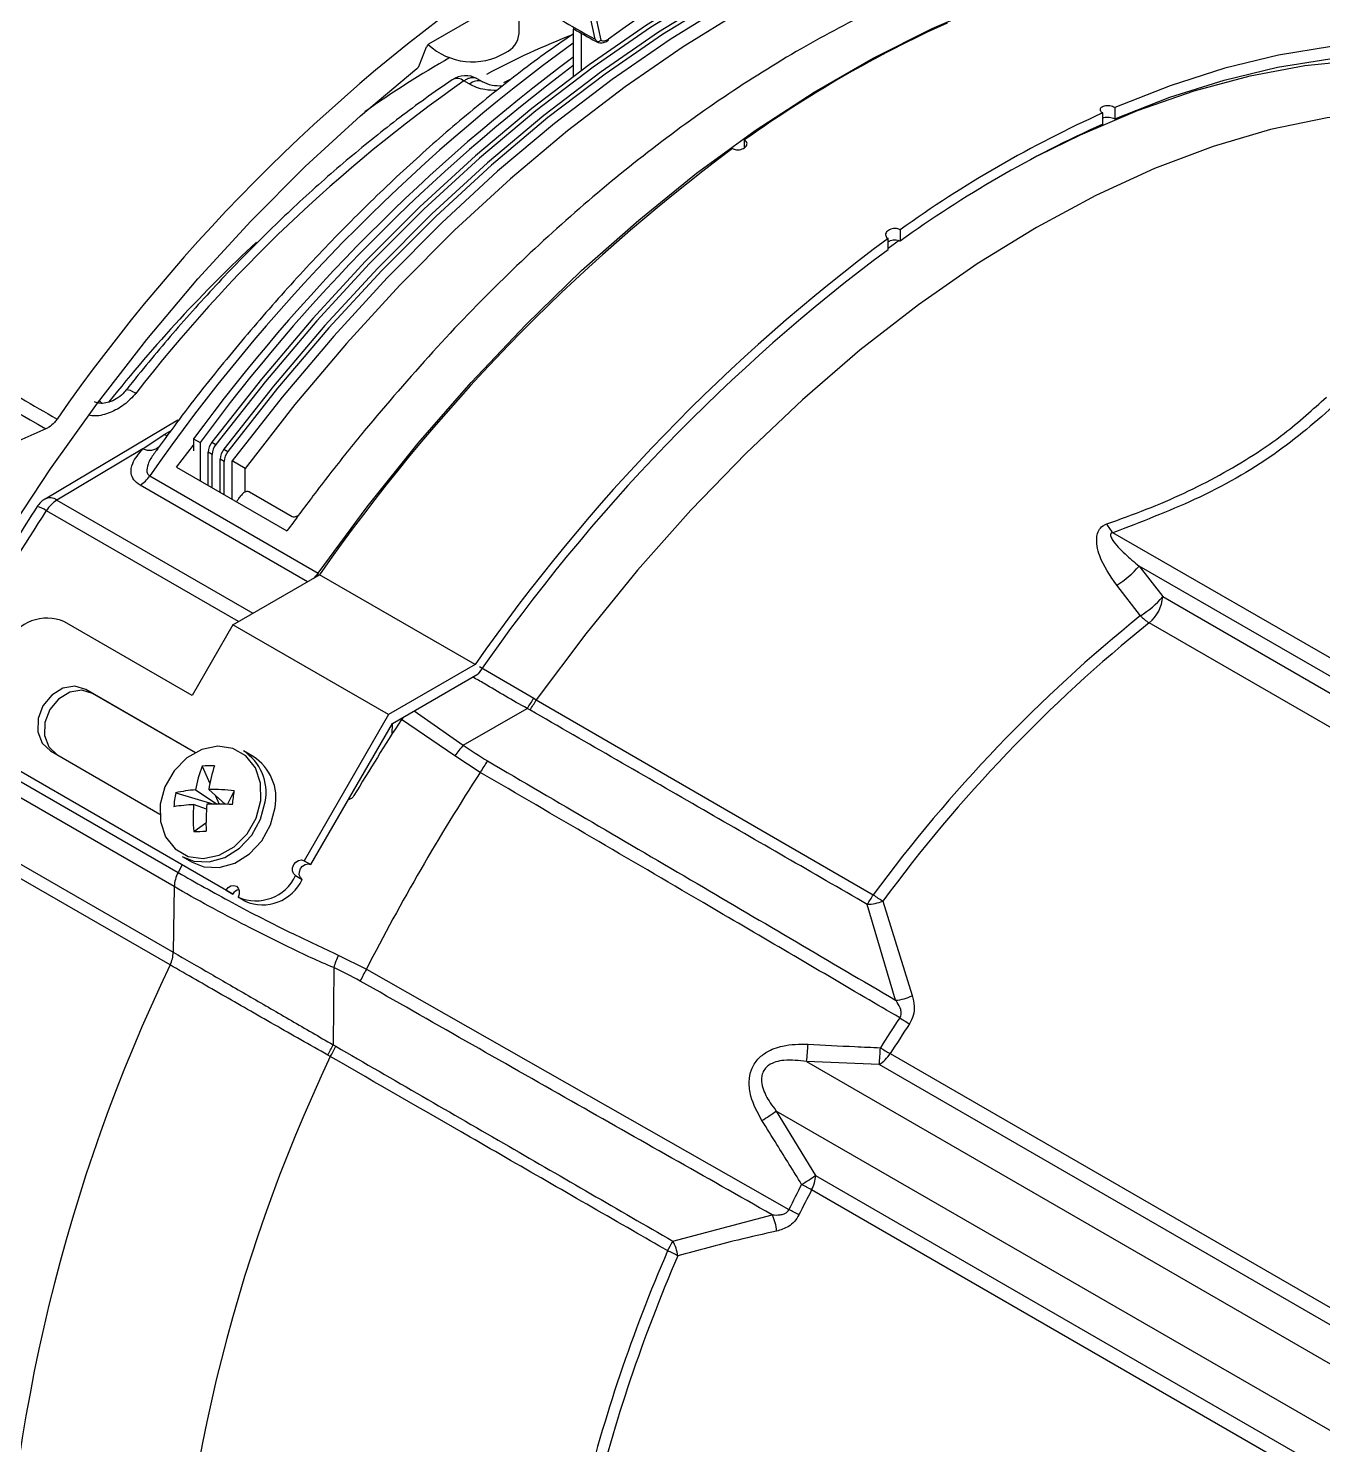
# Model space of a CAD drawing. Extents: x 8 to 113, y 1 to 87.
# Drawn here: x 17.83 to 21.241, y 66.841 to 70.575 of the extents above; entities that cross this region are included whole.
import ezdxf

# ---------------------------------------------------------------- set-up
doc = ezdxf.new("R2010")
doc.units = 0
doc.header["$MEASUREMENT"] = 0
doc.layers.add('OBJECT', color=7, linetype='CONTINUOUS')

msp = doc.modelspace()

# ---------------------------------------------------------------- linework, layer by layer
at = {"layer": 'OBJECT'}
for p, q in [((19.3239, 70.5469), (19.2789, 70.7542)), ((19.2954, 70.7418), (19.3384, 70.544)), ((18.8858, 70.5343), (19.1532, 70.6887)), ((19.1234, 70.5622), (19.1234, 70.6714)), ((19.2655, 70.5729), (19.2655, 70.4483)), ((19.2867, 70.5629), (19.2867, 70.464)), ((19.3302, 70.5394), (19.3315, 70.5382)), ((18.8613, 70.4795), (18.8796, 70.5267)), ((18.9918, 70.4287), (18.9778, 70.4367)), ((19.0272, 70.434), (19.0125, 70.4425)), ((19.0828, 70.4323), (19.101, 70.4414)), ((20.6616, 70.3229), (20.6616, 70.3525)), ((20.6934, 70.3664), (20.6934, 70.3368)), ((19.7176, 70.2605), (19.7176, 70.281)), ((20.0959, 69.9919), (20.0959, 70.0215)), ((20.096, 69.9957), (20.1252, 70.0165)), ((20.1277, 70.0443), (20.1277, 70.0147)), ((18.2237, 69.5424), (17.874, 69.3338)), ((17.876, 69.5194), (17.7574, 69.4666)), ((18.1318, 69.4666), (18.188, 69.5044)), ((18.188, 69.5044), (18.2064, 69.5155)), ((18.2656, 69.4934), (18.2826, 69.4836)), ((18.2656, 69.4934), (18.2656, 69.4611)), ((18.1318, 69.4666), (17.9052, 69.3315)), ((18.183, 69.4839), (18.1697, 69.466)), ((18.2204, 69.4182), (18.2656, 69.4762)), ((18.2826, 69.4836), (18.2826, 69.3823)), ((18.3143, 69.452), (18.3038, 69.4581)), ((18.3038, 69.3701), (18.3038, 69.4581)), ((18.3135, 69.4843), (18.324, 69.4782)), ((18.3452, 69.4659), (18.3557, 69.4598)), ((18.2204, 69.4182), (18.5115, 69.2502)), ((18.3143, 69.364), (18.3143, 69.452)), ((18.3461, 69.4337), (18.3355, 69.4398)), ((18.3355, 69.3518), (18.3355, 69.4398)), ((18.3461, 69.3457), (18.3461, 69.4337)), ((18.4012, 69.4151), (18.3673, 69.4347)), ((18.3673, 69.3334), (18.3673, 69.4347)), ((18.1498, 69.3954), (18.5936, 69.1393)), ((18.4012, 69.3528), (18.4012, 69.4151)), ((18.5655, 69.1165), (18.1242, 69.3712)), ((18.4127, 69.353), (18.5255, 69.2881)), ((18.3836, 69.0114), (17.8773, 69.3037)), ((17.9052, 69.3315), (18.4216, 69.0334)), ((23.8174, 67.4395), (20.6886, 69.2457)), ((23.797, 67.403), (20.7574, 69.1577)), ((20.7574, 69.1577), (20.8198, 69.0773)), ((18.3688, 69.0029), (18.5974, 69.1349)), ((18.5936, 69.1393), (18.5822, 69.1261)), ((18.5934, 69.1326), (18.5936, 69.1393)), ((19.0075, 68.8981), (18.5974, 69.1349)), ((20.7611, 69.0269), (20.6985, 69.1072)), ((20.8198, 69.0773), (23.7992, 67.3573)), ((18.2614, 68.8168), (17.9255, 69.0107)), ((23.7673, 67.286), (20.7841, 69.0082)), ((18.3688, 69.0029), (18.2614, 68.8168)), ((18.7789, 68.7662), (18.3688, 69.0029)), ((19.0075, 68.8981), (18.7789, 68.7662)), ((18.7895, 68.7429), (19.0158, 68.8735)), ((19.0194, 68.8925), (19.162, 68.809)), ((18.2702, 68.6657), (17.9814, 68.8324)), ((17.9994, 68.822), (17.9814, 68.8324)), ((18.2702, 68.6657), (17.9994, 68.822)), ((18.9764, 68.6853), (19.1448, 68.7826)), ((19.162, 68.809), (19.1688, 68.805)), ((19.1688, 68.805), (20.057, 68.2911)), ((18.7789, 68.7662), (18.5565, 68.3809)), ((18.7888, 68.7138), (18.7901, 68.7432)), ((18.8186, 68.7596), (18.8133, 68.7531)), ((18.9536, 68.6576), (18.8133, 68.7531)), ((17.5507, 68.7387), (18.2245, 68.3498)), ((18.5745, 68.3705), (18.7895, 68.7429)), ((18.2144, 68.3125), (17.5406, 68.7014)), ((17.8879, 68.6704), (18.1767, 68.5037)), ((18.4228, 68.6555), (18.3966, 68.6706)), ((18.3509, 68.3032), (17.7255, 68.6643)), ((18.3689, 68.2928), (17.7435, 68.6539)), ((19.0211, 68.6139), (18.9536, 68.6576)), ((18.2878, 68.6301), (18.3084, 68.5847)), ((18.2182, 68.5599), (18.3188, 68.5301)), ((18.2706, 68.5677), (18.3279, 68.5301)), ((18.3486, 68.5298), (18.3055, 68.569)), ((18.3727, 68.5655), (18.3546, 68.5296)), ((18.2995, 68.5171), (18.2656, 68.5287)), ((18.3225, 68.5535), (18.3331, 68.5301)), ((17.6131, 68.4852), (18.2118, 68.1396)), ((18.2657, 68.4577), (18.2981, 68.4809)), ((18.2349, 68.3702), (18.2245, 68.3498)), ((18.2356, 68.3918), (18.2617, 68.3767)), ((18.5565, 68.3809), (18.5745, 68.3705)), ((18.2036, 68.1062), (17.7996, 68.3394)), ((18.534, 68.3419), (18.552, 68.3315)), ((18.2144, 68.3125), (18.2118, 68.1396)), ((18.3509, 68.3032), (18.3689, 68.2928)), ((18.3831, 68.2847), (18.3828, 68.2849)), ((18.4008, 68.2745), (18.3828, 68.2849)), ((18.4011, 68.2743), (18.3831, 68.2847)), ((18.4011, 68.2743), (18.4008, 68.2745)), ((20.1159, 68.0131), (20.0411, 68.2659)), ((20.0821, 68.2746), (20.1593, 68.0252)), ((18.6469, 68.1322), (18.7208, 68.0947)), ((18.6347, 68.0992), (18.6331, 67.8957)), ((18.7208, 68.0947), (19.8345, 67.4613)), ((18.6258, 67.8646), (18.6192, 67.8684)), ((19.8811, 67.8513), (22.7483, 66.1961)), ((20.0727, 67.8435), (19.8811, 67.8513)), ((20.1013, 67.8723), (22.8724, 66.2725)), ((22.8426, 66.2444), (20.0727, 67.8435)), ((22.6712, 66.0642), (19.8012, 67.721)), ((19.8012, 67.721), (19.905, 67.5511)), ((19.905, 67.5511), (22.675, 65.952)), ((22.6656, 65.9133), (19.8945, 67.513)), ((19.5285, 67.378), (19.7904, 67.4473))]:
    msp.add_line(p, q, dxfattribs=at)
at = {"layer": 'OBJECT', "flags": 128}
for points in [[(20.9104, 70.9834), (20.7799, 70.9991), (20.6445, 71.0023), (20.505, 70.9928), (20.3618, 70.9708), (20.2155, 70.9363), (20.0668, 70.8895), (19.9162, 70.8306), (19.7644, 70.7598), (19.6119, 70.6775), (19.4595, 70.5838), (19.3077, 70.4793), (19.1571, 70.3644), (19.0084, 70.2394), (18.8621, 70.105), (18.7189, 69.9617), (18.5794, 69.8101), (18.444, 69.6507), (18.3135, 69.4843)], [(20.921, 70.9774), (20.7904, 70.993), (20.6551, 70.9962), (20.5155, 70.9867), (20.3723, 70.9647), (20.2261, 70.9302), (20.0773, 70.8835), (19.9268, 70.8246), (19.7749, 70.7538), (19.6225, 70.6714), (19.47, 70.5778), (19.3182, 70.4732), (19.1676, 70.3583), (19.0189, 70.2334), (18.8726, 70.0989), (18.7294, 69.9556), (18.5899, 69.804), (18.4546, 69.6446), (18.324, 69.4782)], [(20.9422, 70.9651), (20.8116, 70.9808), (20.6763, 70.9839), (20.5367, 70.9745), (20.3935, 70.9524), (20.2473, 70.918), (20.0985, 70.8712), (19.948, 70.8123), (19.7961, 70.7415), (19.6437, 70.6591), (19.4912, 70.5655), (19.3394, 70.461), (19.1888, 70.346), (19.0401, 70.2211), (18.8938, 70.0867), (18.7507, 69.9434), (18.6111, 69.7917), (18.4758, 69.6324), (18.3452, 69.4659)], [(20.9527, 70.959), (20.8221, 70.9747), (20.6868, 70.9778), (20.5473, 70.9684), (20.4041, 70.9464), (20.2578, 70.9119), (20.1091, 70.8651), (19.9585, 70.8062), (19.8067, 70.7354), (19.6542, 70.6531), (19.5018, 70.5594), (19.35, 70.4549), (19.1994, 70.34), (19.0506, 70.215), (18.9044, 70.0806), (18.7612, 69.9373), (18.6216, 69.7856), (18.4863, 69.6263), (18.3557, 69.4598)], [(20.9836, 70.9451), (20.8523, 70.9618), (20.7161, 70.9658), (20.5756, 70.9569), (20.4314, 70.9353), (20.284, 70.901), (20.1341, 70.8542), (19.9823, 70.7951), (19.8292, 70.7238), (19.6754, 70.6408), (19.5217, 70.5463), (19.3686, 70.4408), (19.2168, 70.3247), (19.0669, 70.1984), (18.9195, 70.0625), (18.7753, 69.9176), (18.6348, 69.7642), (18.4986, 69.603), (18.3673, 69.4347)], [(21.0175, 70.9255), (20.8862, 70.9422), (20.7501, 70.9462), (20.6096, 70.9373), (20.4653, 70.9157), (20.3179, 70.8814), (20.168, 70.8346), (20.0162, 70.7755), (19.8631, 70.7042), (19.7094, 70.6212), (19.5557, 70.5268), (19.4026, 70.4212), (19.2507, 70.3051), (19.1008, 70.1788), (18.9535, 70.0429), (18.8092, 69.898), (18.6687, 69.7446), (18.5325, 69.5835), (18.4012, 69.4151)], [(18.5936, 69.1393), (18.7229, 69.3139), (18.8577, 69.4816), (18.9972, 69.6418), (19.141, 69.7936), (19.2883, 69.9365), (19.4387, 70.0699), (19.5913, 70.1931), (19.7456, 70.3056), (19.9009, 70.4071), (20.0566, 70.4969), (20.2119, 70.5748), (20.3662, 70.6404), (20.5188, 70.6934), (20.6692, 70.7336), (20.8165, 70.7609), (20.9603, 70.775), (21.0998, 70.776), (21.2346, 70.7638), (21.3639, 70.7386)], [(21.7817, 70.4996), (21.6592, 70.5243), (21.5319, 70.5371), (21.4001, 70.5381), (21.2644, 70.5272), (21.1253, 70.5044), (20.9834, 70.47), (20.8393, 70.4239), (20.6934, 70.3664)], [(20.6934, 70.3368), (20.8383, 70.3936), (20.9815, 70.4391), (21.1223, 70.4729), (21.2604, 70.4951), (21.395, 70.5054), (21.5258, 70.5039), (21.6521, 70.4906), (21.7735, 70.4655)], [(17.0267, 67.3043), (17.0601, 67.4953), (17.1032, 67.6891), (17.156, 67.8848), (17.2181, 68.0815), (17.2894, 68.2783), (17.3695, 68.4743), (17.458, 68.6688), (17.5545, 68.8608), (17.6587, 69.0495), (17.77, 69.2341), (17.8881, 69.4137), (18.0122, 69.5876), (18.142, 69.755), (18.2768, 69.9151), (18.416, 70.0672), (18.5591, 70.2108), (18.7053, 70.345), (18.8541, 70.4694)], [(20.4916, 70.2401), (20.6027, 70.2947), (20.7536, 70.3589), (20.9029, 70.4109), (21.0499, 70.4505), (21.1941, 70.4774), (21.3348, 70.4916), (21.4714, 70.4929), (21.6033, 70.4815), (21.73, 70.4573)], [(21.8055, 70.3271), (21.6751, 70.351), (21.5391, 70.361), (21.3981, 70.3573), (21.2529, 70.3398), (21.1041, 70.3085), (20.9525, 70.2638), (20.7986, 70.2057), (20.6433, 70.1345), (20.4872, 70.0506), (20.3311, 69.9543), (20.1758, 69.8461), (20.0219, 69.7266), (19.8703, 69.5962), (19.7215, 69.4556), (19.5762, 69.3055), (19.4353, 69.1465), (19.2993, 68.9794), (19.1688, 68.805)], [(18.1133, 69.6131), (18.1056, 69.6172), (18.0989, 69.6202), (18.0935, 69.6218), (18.0895, 69.6222), (18.0872, 69.6211), (18.0871, 69.621)], [(18.188, 69.5044), (18.196, 69.5017), (18.1971, 69.5015)], [(17.9814, 68.8324), (17.9525, 68.8408), (17.921, 68.8356), (17.8915, 68.8176), (17.8685, 68.7896), (17.8557, 68.7557), (17.8548, 68.7211), (17.8662, 68.6912), (17.8879, 68.6704)], [(17.9994, 68.822), (17.9705, 68.8304), (17.9389, 68.8252), (17.9095, 68.8072), (17.8865, 68.7792), (17.8737, 68.7453), (17.8728, 68.7107), (17.8842, 68.6808), (17.9059, 68.66)], [(18.8465, 68.7757), (18.9764, 68.6853), (18.9764, 68.6853), (18.9764, 68.6853)], [(18.4428, 68.5396), (18.4422, 68.5851), (18.4286, 68.6257), (18.4034, 68.6574), (18.3691, 68.6771), (18.329, 68.6829), (18.2871, 68.6741), (18.2474, 68.6517), (18.2138, 68.6179), (18.1897, 68.5759), (18.1773, 68.5298), (18.1779, 68.4843), (18.1915, 68.4437), (18.2166, 68.412), (18.2509, 68.3923), (18.291, 68.3865), (18.333, 68.3953), (18.3727, 68.4177), (18.4063, 68.4515), (18.4304, 68.4935), (18.4428, 68.5396)], [(18.2356, 68.3918), (18.2661, 68.3799), (18.3067, 68.3779), (18.3481, 68.3896), (18.3867, 68.4139), (18.419, 68.4486), (18.4422, 68.4906), (18.4541, 68.5363)], [(18.2617, 68.3767), (18.2923, 68.3648), (18.3329, 68.3628), (18.3743, 68.3745), (18.4129, 68.3988), (18.4452, 68.4335), (18.4683, 68.4755), (18.4803, 68.5211)], [(18.534, 68.3419), (18.5288, 68.3469), (18.526, 68.3541), (18.5262, 68.3624), (18.5293, 68.3706), (18.5348, 68.3773), (18.5419, 68.3816), (18.5495, 68.3829), (18.5565, 68.3809)], [(18.552, 68.3315), (18.5468, 68.3365), (18.544, 68.3437), (18.5442, 68.352), (18.5473, 68.3602), (18.5528, 68.3669), (18.5599, 68.3713), (18.5675, 68.3725), (18.5745, 68.3705)], [(18.3509, 68.3032), (18.3564, 68.31), (18.3635, 68.3143), (18.3711, 68.3156), (18.3781, 68.3135), (18.3833, 68.3085), (18.386, 68.3013), (18.3858, 68.293), (18.3828, 68.2849)]]:
    msp.add_lwpolyline(points, dxfattribs=at)
at = {"layer": 'OBJECT'}
for centre, radius, start, end in [((21.7606, 66.8677), 4.6937, 123.9983, 145.2184), ((21.5562, 67.7127), 3.1586, 114.3975, 125.5971), ((22.1069, 66.6418), 4.8209, 126.1142, 145.1668), ((20.0233, 68.6217), 2.0804, 111.3349, 118.2842), ((19.064, 70.5661), 0.0595, 292.4764, 356.2033), ((19.3542, 70.5465), 0.00501, 300.5625, 0.5339), ((19.3522, 70.5511), 0.01, 297.3869, 306.4639), ((19.3556, 70.5458), 0.00372, 312.6152, 12.1955), ((22.1061, 66.6725), 4.7652, 126.593, 143.7021), ((18.9999, 70.6563), 0.1692, 226.7817, 300.9054), ((22.1315, 66.6553), 4.7764, 126.8732, 143.6902), ((20.2704, 68.1644), 2.6857, 119.6667, 125.3339), ((21.275, 67.1598), 4.0019, 125.0307, 142.191), ((18.9819, 70.3886), 0.062, 59.9955, 124.3443), ((18.96, 70.4145), 0.0285, 51.2564, 117.3235), ((21.9663, 67.4759), 3.1586, 114.3975, 125.5971), ((21.9492, 67.4759), 3.1246, 114.3364, 125.6582), ((22.5843, 66.3611), 4.8569, 126.6411, 145.1733), ((22.9945, 66.1244), 4.8569, 126.6411, 145.1733), ((21.0807, 67.1761), 3.881, 133.0552, 141.5313), ((22.973, 66.1324), 4.8138, 126.7036, 145.2907), ((18.1484, 69.504), 0.0409, 246.0473, 312.4756), ((18.3494, 69.4561), 0.0456, 141.9158, 177.472), ((18.3599, 69.45), 0.0456, 141.9158, 177.472), ((18.3811, 69.4378), 0.0456, 141.9158, 177.472), ((18.3917, 69.4317), 0.0456, 141.9158, 177.472), ((18.0803, 69.4431), 0.0843, 301.445, 325.5545), ((22.9607, 65.9885), 6.069, 146.88862, 153.05247), ((17.9052, 69.2809), 0.062, 120.8488, 146.8847), ((17.8374, 69.2486), 0.068, 54.156, 76.5126), ((17.8872, 69.3068), 0.0306, 53.8554, 116.7493), ((17.9507, 69.2578), 0.0866, 121.6712, 147.9505), ((20.7529, 69.309), 0.0902, 206.462, 224.5224), ((20.5764, 69.3092), 0.236, 301.1472, 320.0643), ((20.6388, 69.229), 0.2362, 301.1839, 320.0384), ((20.7225, 69.0839), 0.0976, 309.1587, 356.1231), ((17.8793, 68.9051), 0.1153, 66.3569, 155.1836), ((23.2565, 65.9344), 3.9738, 128.901, 143.6257), ((23.2719, 65.9252), 3.9616, 128.901, 143.6257), ((20.8377, 69.0977), 0.1043, 222.7316, 239.0697), ((18.7519, 69.0575), 0.4795, 325.0242, 328.785), ((18.7104, 69.0752), 0.5321, 326.097, 329.4865), ((23.8139, 65.4964), 5.9676, 146.92502, 149.19639), ((18.3259, 68.5609), 0.1305, 349.1225, 57.221), ((19.188, 68.4884), 0.2891, 137.0511, 144.1743), ((18.3122, 68.4124), 0.219, 87.8252, 96.3734), ((18.7301, 68.5), 0.4302, 162.2264, 170.7707), ((18.3521, 68.5458), 0.1305, 349.1227, 57.2209), ((19.4718, 68.3483), 0.5232, 145.5816, 149.488), ((18.6003, 68.5101), 0.3347, 158.9962, 170.0978), ((23.888, 65.4531), 5.8032, 146.99867, 152.92301), ((18.4579, 68.5106), 0.2447, 168.3909, 176.9931), ((18.2914, 68.2489), 0.3194, 93.7416, 103.2541), ((18.3056, 67.9148), 0.6542, 84.1166, 90.0096), ((16.3755, 68.8031), 2.0112, 352.1688, 353.2145), ((18.2939, 67.9901), 0.5393, 93.0042, 98.5654), ((18.7062, 68.494), 0.442, 175.5007, 184.7205), ((18.8869, 68.4767), 0.5888, 174.8036, 181.7324), ((18.3189, 67.3698), 1.1604, 87.576, 90.9093), ((18.2633, 68.9692), 0.5115, 270.2705, 273.9273), ((18.3017, 68.3088), 0.0874, 152.0634, 177.6046), ((18.4293, 68.3903), 0.1153, 246.3571, 335.1836), ((18.39, 68.2815), 0.0239, 101.7114, 151.749), ((18.4473, 68.3799), 0.1153, 246.357, 335.1837), ((19.5918, 68.5665), 0.5406, 326.22, 329.3732), ((20.0397, 68.3735), 0.1076, 270.7764, 293.2592), ((20.2364, 68.5382), 0.3054, 234.0145, 239.6563), ((18.1268, 68.1428), 0.0851, 334.5118, 357.8246), ((18.9115, 68.0156), 0.2891, 156.2195, 163.1976), ((22.3213, 66.1347), 4.5653, 154.415, 178.3612), ((19.1825, 67.8339), 0.5302, 150.5379, 154.312), ((20.1085, 68.1239), 0.1111, 273.8255, 297.2223), ((24.006, 65.3867), 4.6588, 146.3732, 147.5288), ((20.4344, 68.4356), 0.5608, 236.738, 239.8126), ((24.0206, 65.3782), 4.6455, 146.3733, 147.5286), ((18.1921, 68.1029), 0.4873, 331.2347, 334.8345), ((18.1558, 68.1302), 0.5399, 330.5289, 333.7787), ((19.2964, 67.9228), 0.5891, 353.0265, 357.5051), ((19.3226, 67.914), 0.7534, 354.633, 358.0134), ((20.5133, 68.5823), 0.8209, 237.7719, 239.8728), ((22.5771, 65.9915), 4.3728, 154.636, 178.3701), ((20.0268, 67.9177), 0.0872, 301.7199, 328.6156), ((19.4418, 68.2177), 0.6131, 301.6432, 305.8917), ((19.4458, 68.2291), 0.8189, 301.0456, 304.108), ((19.8172, 67.5548), 0.0878, 331.6029, 357.563), ((24.007, 65.3829), 4.6616, 152.6089, 153.5215), ((24.0175, 65.3767), 4.6436, 152.6086, 153.522), ((19.5067, 66.8377), 0.7788, 60.1383, 62.3529), ((19.6895, 67.3971), 0.1127, 3.6195, 26.4103), ((19.5735, 66.9455), 0.5781, 60.1863, 63.1694), ((19.0372, 67.6212), 0.5482, 330.6401, 333.6602), ((19.4339, 67.324), 0.1089, 7.8752, 29.7395), ((23.3551, 65.6889), 4.185, 156.5781, 166.1907), ((23.3702, 65.6804), 4.1722, 156.5781, 166.1907), ((19.3904, 67.0729), 0.3061, 60.3497, 65.9783)]:
    msp.add_arc(centre, radius, start, end, dxfattribs=at)
for centre, major_axis, ratio, start_param, end_param in [((19.5836, 68.0965), (1.8185, 2.8489), 0.545295, 0.66147, 0.957802), ((19.6229, 70.4078), (0.4232, -0.2148), 0.03328, 3.224122, 3.944787), ((19.363, 70.5873), (0.0269, 0.0422), 0.545295, 3.235382, 3.897213), ((18.8858, 70.5261), (0.005, 0.00866), 0.577456, 0.785256, 1.832237)]:
    msp.add_ellipse(centre, major_axis=major_axis, ratio=ratio, start_param=start_param, end_param=end_param, dxfattribs=at)
for points, knots in [([(21.0133, 70.8407), (20.9549, 70.8421), (20.838, 70.8451), (20.6522, 70.8225), (20.4595, 70.7793), (20.2623, 70.7141), (20.0643, 70.6287), (19.8648, 70.5234), (19.6635, 70.3975), (19.4641, 70.2529), (19.2699, 70.0927), (19.0804, 69.9168), (18.8941, 69.725), (18.7749, 69.5844), (18.7153, 69.514)], [0, 0, 0, 0, 0.082347, 0.164694, 0.249433, 0.334172, 0.416519, 0.498866, 0.583605, 0.668344, 0.750089, 0.831834, 0.915917, 1, 1, 1, 1]), ([(19.2658, 70.5748), (19.269, 70.5729), (19.2912, 70.5597), (19.3131, 70.5479), (19.3318, 70.5377)], [0, 0, 0, 0, 0.144723, 1, 1, 1, 1]), ([(19.2655, 70.5599), (19.2402, 70.5426), (19.1667, 70.4922), (19.0462, 70.3985), (18.9047, 70.2798), (18.7655, 70.1521), (18.6292, 70.0164), (18.4962, 69.8733), (18.3673, 69.7228), (18.2627, 69.5928), (18.2029, 69.5112), (18.183, 69.4839)], [0, 0, 0, 0, 0.065199, 0.18991, 0.314591, 0.439239, 0.563854, 0.688439, 0.812997, 0.937533, 1, 1, 1, 1]), ([(19.3239, 70.5469), (19.3239, 70.5468), (19.3257, 70.544), (19.328, 70.5417), (19.3302, 70.5394)], [0, 0, 0, 0, 0.019972, 1, 1, 1, 1]), ([(19.3384, 70.544), (19.3384, 70.5439), (19.338, 70.5434), (19.3367, 70.5421), (19.3343, 70.5405), (19.3318, 70.5396), (19.3305, 70.5395), (19.3302, 70.5394)], [0, 0, 0, 0, 0.017184, 0.202292, 0.556604, 0.898384, 1, 1, 1, 1]), ([(19.3315, 70.5382), (19.332, 70.538), (19.3365, 70.5364), (19.3454, 70.5373), (19.3532, 70.5407), (19.3568, 70.5422)], [0, 0, 0, 0, 0.0686671, 0.5803873, 1, 1, 1, 1]), ([(18.8541, 70.4694), (18.8549, 70.4701), (18.8561, 70.4712), (18.8576, 70.4729), (18.8586, 70.4743), (18.8595, 70.4757), (18.8605, 70.4775), (18.861, 70.4787), (18.8613, 70.4795)], [0, 0, 0, 0, 0.270621, 0.405245, 0.539866, 0.674485, 0.809107, 1, 1, 1, 1]), ([(18.9469, 70.4398), (18.9232, 70.4233), (18.8546, 70.3756), (18.7421, 70.2894), (18.6102, 70.1786), (18.4809, 70.0591), (18.3544, 69.9316), (18.2337, 69.799), (18.1453, 69.6941), (18.0978, 69.6345), (18.0871, 69.621)], [0, 0, 0, 0, 0.07811, 0.226293, 0.374442, 0.522543, 0.670598, 0.818608, 0.958798, 1, 1, 1, 1]), ([(19.0127, 70.4421), (19.0121, 70.4425), (19.0096, 70.4444), (19.0038, 70.4454), (18.9957, 70.445), (18.9868, 70.4422), (18.9808, 70.4386), (18.9778, 70.4367)], [0, 0, 0, 0, 0.066966, 0.300224, 0.533483, 0.766741, 1, 1, 1, 1]), ([(19.0269, 70.4338), (19.0263, 70.4343), (19.0235, 70.4364), (19.0174, 70.4374), (19.0064, 70.4369), (18.9976, 70.4319), (18.9918, 70.4287)], [0, 0, 0, 0, 0.076768, 0.320933, 0.559558, 1, 1, 1, 1]), ([(19.0652, 70.4116), (19.0544, 70.4118), (19.0352, 70.4122), (19.0106, 70.4192), (18.998, 70.4255), (18.9918, 70.4287)], [0, 0, 0, 0, 0.393038, 0.696777, 1, 1, 1, 1]), ([(19.0803, 70.4232), (19.0706, 70.4233), (19.0505, 70.4234), (19.0349, 70.4306), (19.0268, 70.4342)], [0, 0, 0, 0, 0.482585, 1, 1, 1, 1]), ([(20.6934, 70.3664), (20.6914, 70.3674), (20.6875, 70.3693), (20.6801, 70.3708), (20.6725, 70.3712), (20.6653, 70.3702), (20.6596, 70.368), (20.6558, 70.3648), (20.6545, 70.361), (20.6559, 70.357), (20.6588, 70.3542), (20.661, 70.3528), (20.6616, 70.3525)], [0, 0, 0, 0, 0.106365, 0.212716, 0.319458, 0.426999, 0.535235, 0.643752, 0.752038, 0.859722, 0.966705, 1, 1, 1, 1]), ([(20.6616, 70.3391), (20.6616, 70.3391), (20.6631, 70.34), (20.6678, 70.341), (20.6751, 70.3416), (20.6829, 70.3408), (20.6891, 70.339), (20.6922, 70.3374), (20.6934, 70.3368)], [0, 0, 0, 0, 0.003462, 0.220088, 0.436901, 0.652845, 0.867204, 1, 1, 1, 1]), ([(16.6062, 70.2939), (16.6553, 70.2656), (16.7646, 70.2027), (16.9412, 70.1011), (17.1362, 69.9889), (17.3335, 69.8751), (17.5267, 69.7638), (17.7157, 69.6548), (17.8422, 69.5817), (17.9055, 69.5452)], [0, 0, 0, 0, 0.1149, 0.255469, 0.411197, 0.566925, 0.711283, 0.855642, 1, 1, 1, 1]), ([(19.6858, 70.2582), (19.6871, 70.2576), (19.6903, 70.256), (19.6967, 70.2549), (19.7043, 70.2551), (19.7117, 70.2571), (19.718, 70.2604), (19.7224, 70.2648), (19.7245, 70.2698), (19.7239, 70.2747), (19.7213, 70.2785), (19.7186, 70.2803), (19.7176, 70.281)], [0, 0, 0, 0, 0.073627, 0.179766, 0.286276, 0.393535, 0.501562, 0.610022, 0.718406, 0.826275, 0.933445, 1, 1, 1, 1]), ([(16.6062, 70.2526), (16.8086, 70.1357), (17.2272, 69.894), (17.655, 69.647), (17.876, 69.5194)], [0, 0, 0, 0, 0.4833143, 1, 1, 1, 1]), ([(20.1277, 70.0443), (20.1257, 70.0452), (20.1218, 70.047), (20.1144, 70.0478), (20.1067, 70.047), (20.0996, 70.0447), (20.0939, 70.041), (20.0901, 70.0363), (20.0888, 70.0313), (20.0902, 70.0264), (20.0931, 70.0232), (20.0953, 70.0218), (20.0959, 70.0215)], [0, 0, 0, 0, 0.1064742, 0.2129401, 0.319697, 0.427105, 0.5351835, 0.643667, 0.7520788, 0.8599258, 0.9669596, 1, 1, 1, 1]), ([(20.0959, 70.0125), (20.0959, 70.0125), (20.0974, 70.014), (20.1021, 70.016), (20.1094, 70.0179), (20.1172, 70.0181), (20.1234, 70.0168), (20.1265, 70.0153), (20.1277, 70.0147)], [0, 0, 0, 0, 0.003468, 0.220343, 0.437063, 0.652732, 0.866974, 1, 1, 1, 1]), ([(18.1133, 69.6131), (18.1036, 69.6025), (18.0841, 69.5815), (18.0459, 69.5612), (18.0124, 69.5517), (17.9944, 69.5543), (17.9887, 69.5552)], [0, 0, 0, 0, 0.289629, 0.579327, 0.867117, 1, 1, 1, 1]), ([(18.0866, 69.6211), (18.0853, 69.6193), (18.0802, 69.6121), (18.0664, 69.6009), (18.0475, 69.5907), (18.0287, 69.5861), (18.0136, 69.5867), (18.0066, 69.5891), (18.0045, 69.5906), (18.0045, 69.5906)], [0, 0, 0, 0, 0.05983, 0.245661, 0.430204, 0.613985, 0.798631, 0.997437, 1, 1, 1, 1]), ([(20.6721, 69.2688), (20.7073, 69.2813), (20.8128, 69.319), (20.9751, 69.3958), (21.1338, 69.4965), (21.2155, 69.5706), (21.2513, 69.6032)], [0, 0, 0, 0, 0.149978, 0.450605, 0.758659, 1, 1, 1, 1]), ([(18.0236, 69.587), (18.0229, 69.5878), (18.0214, 69.5894), (18.0191, 69.5912), (18.018, 69.5922)], [0, 0, 0, 0, 0.496482, 1, 1, 1, 1]), ([(21.2787, 69.5864), (21.2259, 69.5406), (21.1187, 69.4475), (20.9167, 69.3326), (20.7617, 69.2736), (20.6886, 69.2457)], [0, 0, 0, 0, 0.339274, 0.688484, 1, 1, 1, 1]), ([(17.9055, 69.5452), (17.9032, 69.5422), (17.8968, 69.5339), (17.8865, 69.5248), (17.8789, 69.5209), (17.876, 69.5194)], [0, 0, 0, 0, 0.263884, 0.723096, 1, 1, 1, 1]), ([(18.7153, 69.514), (18.7, 69.4953), (18.6695, 69.4579), (18.6245, 69.4007), (18.5715, 69.3319), (18.5343, 69.2811), (18.5115, 69.2502)], [0, 0, 0, 0, 0.218765, 0.43753, 0.656295, 1, 1, 1, 1]), ([(18.1242, 69.3712), (18.1181, 69.3758), (18.1059, 69.3848), (18.0989, 69.4052), (18.1036, 69.4337), (18.1211, 69.4542), (18.1318, 69.4666)], [0, 0, 0, 0, 0.167941, 0.334633, 0.594445, 1, 1, 1, 1]), ([(18.1701, 69.4657), (18.1637, 69.4576), (18.1536, 69.4448), (18.1444, 69.4247), (18.1409, 69.4104), (18.1441, 69.4004), (18.1473, 69.397), (18.1494, 69.3957), (18.1498, 69.3954)], [0, 0, 0, 0, 0.3519283, 0.5553287, 0.8200741, 0.9090966, 0.9848159, 1, 1, 1, 1]), ([(18.3785, 69.327), (18.3801, 69.3293), (18.3839, 69.3345), (18.3882, 69.3404), (18.3908, 69.344), (18.3913, 69.3447)], [0, 0, 0, 0, 0.387387, 0.872424, 1, 1, 1, 1]), ([(18.4127, 69.353), (18.4116, 69.3535), (18.4093, 69.3545), (18.405, 69.3542), (18.4004, 69.3527), (18.3955, 69.3496), (18.3928, 69.3465), (18.3913, 69.3447)], [0, 0, 0, 0, 0.172261, 0.344036, 0.527768, 0.740235, 1, 1, 1, 1]), ([(17.8533, 69.3147), (17.8335, 69.284), (17.776, 69.1948), (17.6854, 69.0439), (17.5978, 68.8871), (17.5476, 68.7897), (17.5291, 68.754)], [0, 0, 0, 0, 0.169694, 0.491692, 0.81372, 1, 1, 1, 1]), ([(18.5424, 69.2917), (18.5421, 69.2915), (18.5402, 69.2895), (18.536, 69.2876), (18.5307, 69.2866), (18.5274, 69.2871), (18.5258, 69.288), (18.5255, 69.2881)], [0, 0, 0, 0, 0.060693, 0.415656, 0.674135, 0.933878, 1, 1, 1, 1]), ([(20.6985, 69.1072), (20.6811, 69.1323), (20.6585, 69.1651), (20.6461, 69.2102), (20.6449, 69.2332), (20.6503, 69.2518), (20.6598, 69.2634), (20.6685, 69.2672), (20.6721, 69.2688)], [0, 0, 0, 0, 0.463202, 0.605761, 0.749071, 0.84178, 0.935306, 1, 1, 1, 1]), ([(20.6886, 69.2457), (20.6877, 69.2456), (20.6862, 69.2454), (20.6843, 69.2445), (20.6829, 69.2432), (20.6821, 69.2409), (20.6825, 69.2355), (20.6927, 69.2168), (20.719, 69.1901), (20.7449, 69.1682), (20.7574, 69.1577)], [0, 0, 0, 0, 0.018434, 0.032622, 0.046846, 0.06494, 0.096406, 0.193735, 0.614359, 1, 1, 1, 1]), ([(19.1448, 68.7826), (19.1448, 68.7826), (19.1059, 68.8028), (19.0585, 68.8324), (19.0113, 68.8594), (19.0013, 68.8651)], [0, 0, 0, 0, 0.000014, 0.787164, 1, 1, 1, 1]), ([(19.1521, 68.7784), (19.1496, 68.7797), (19.1472, 68.7811), (19.1448, 68.7826), (19.1448, 68.7826)], [0, 0, 0, 0, 0.999721, 1, 1, 1, 1]), ([(20.0411, 68.2659), (19.8971, 68.3489), (19.6007, 68.5197), (19.3044, 68.6906), (19.1521, 68.7784)], [0, 0, 0, 0, 0.48595, 1, 1, 1, 1]), ([(18.9764, 68.6853), (18.9764, 68.6853), (18.997, 68.6707), (19.0186, 68.6574), (19.0402, 68.644)], [0, 0, 0, 0, 0.00003, 1, 1, 1, 1]), ([(19.0402, 68.644), (19.2244, 68.5362), (19.5832, 68.3263), (19.9415, 68.1157), (20.1159, 68.0131)], [0, 0, 0, 0, 0.513344, 1, 1, 1, 1]), ([(20.1268, 67.9666), (20.096, 67.9846), (19.9232, 68.0859), (19.5549, 68.3021), (19.2169, 68.4995), (19.0211, 68.6139)], [0, 0, 0, 0, 0.083458, 0.469006, 1, 1, 1, 1]), ([(18.6882, 68.5524), (18.6867, 68.5503), (18.6843, 68.5468), (18.6797, 68.5437), (18.6761, 68.5424), (18.6741, 68.5427), (18.6734, 68.5428)], [0, 0, 0, 0, 0.402498, 0.663318, 0.87496, 1, 1, 1, 1]), ([(18.2245, 68.3498), (18.271, 68.3236), (18.3652, 68.2704), (18.5098, 68.1957), (18.6072, 68.1506), (18.6469, 68.1322)], [0, 0, 0, 0, 0.365476, 0.741466, 1, 1, 1, 1]), ([(18.6347, 68.0992), (18.6347, 68.0992), (18.5942, 68.1155), (18.516, 68.1534), (18.3711, 68.2247), (18.2728, 68.2787), (18.2144, 68.3125), (18.2144, 68.3125)], [0, 0, 0, 0, 0.000004, 0.259099, 0.518181, 0.999995, 1, 1, 1, 1]), ([(18.2118, 68.1396), (18.2118, 68.1396), (18.2433, 68.1215), (18.3093, 68.0833), (18.4141, 68.0227), (18.5227, 67.9599), (18.5961, 67.9171), (18.6331, 67.8957), (18.6331, 67.8957)], [0, 0, 0, 0, 0.000004, 0.254681, 0.509356, 0.754674, 0.999995, 1, 1, 1, 1]), ([(18.6192, 67.8684), (18.5719, 67.8953), (18.476, 67.9498), (18.3342, 68.031), (18.2481, 68.0806), (18.2036, 68.1062)], [0, 0, 0, 0, 0.319145, 0.647515, 1, 1, 1, 1]), ([(18.7047, 68.0637), (18.6815, 68.076), (18.6584, 68.0882), (18.6347, 68.0992), (18.6347, 68.0992)], [0, 0, 0, 0, 0.999971, 1, 1, 1, 1]), ([(19.7904, 67.4473), (19.6141, 67.5472), (19.2519, 67.7522), (18.8902, 67.9581), (18.7047, 68.0637)], [0, 0, 0, 0, 0.486991, 1, 1, 1, 1]), ([(20.1268, 67.9666), (20.1279, 67.9684), (20.13, 67.972), (20.1311, 67.9797), (20.1289, 67.9922), (20.1227, 68.0036), (20.1173, 68.0112), (20.1159, 68.0131)], [0, 0, 0, 0, 0.116852, 0.233193, 0.437976, 0.854435, 1, 1, 1, 1]), ([(20.1593, 68.0252), (20.1618, 68.016), (20.1662, 67.9996), (20.1642, 67.973), (20.1562, 67.9581), (20.1524, 67.9508)], [0, 0, 0, 0, 0.396714, 0.706829, 1, 1, 1, 1]), ([(18.6331, 67.8957), (18.6331, 67.8957), (18.6354, 67.8944), (18.6378, 67.893), (18.6401, 67.8917)], [0, 0, 0, 0, 0.000295, 1, 1, 1, 1]), ([(18.6401, 67.8917), (18.7922, 67.8038), (19.0883, 67.6326), (19.3844, 67.4613), (19.5285, 67.378)], [0, 0, 0, 0, 0.513611, 1, 1, 1, 1]), ([(19.7634, 67.6957), (19.752, 67.7166), (19.7343, 67.7488), (19.7281, 67.7963), (19.7342, 67.8306), (19.751, 67.858), (19.7793, 67.8803), (19.8246, 67.8971), (19.8623, 67.8972), (19.8849, 67.8972)], [0, 0, 0, 0, 0.224316, 0.345841, 0.447966, 0.550598, 0.643263, 0.786621, 1, 1, 1, 1]), ([(19.8849, 67.8972), (19.9261, 67.895), (19.9896, 67.8917), (20.0532, 67.8889), (20.0756, 67.8879)], [0, 0, 0, 0, 0.6484902, 1, 1, 1, 1]), ([(19.515, 67.3525), (19.4841, 67.3702), (19.3104, 67.4702), (19.014, 67.6409), (18.7486, 67.7939), (18.6258, 67.8646)], [0, 0, 0, 0, 0.104199, 0.585852, 1, 1, 1, 1]), ([(19.8811, 67.8513), (19.8612, 67.8539), (19.8342, 67.8574), (19.8002, 67.8513), (19.7824, 67.8435), (19.77, 67.8318), (19.7636, 67.8188), (19.7614, 67.8017), (19.7664, 67.7749), (19.7813, 67.7469), (19.7957, 67.7282), (19.8012, 67.721)], [0, 0, 0, 0, 0.252396, 0.341467, 0.431195, 0.49019, 0.549439, 0.60513, 0.701097, 0.885219, 1, 1, 1, 1]), ([(19.8681, 67.5275), (19.8464, 67.5627), (19.8117, 67.6189), (19.7766, 67.6748), (19.7634, 67.6957)], [0, 0, 0, 0, 0.624898, 1, 1, 1, 1]), ([(19.7904, 67.4473), (19.7975, 67.4469), (19.808, 67.4462), (19.8211, 67.4492), (19.8285, 67.4533), (19.8327, 67.4577), (19.834, 67.4605), (19.8345, 67.4613)], [0, 0, 0, 0, 0.437728, 0.652229, 0.821697, 0.945104, 1, 1, 1, 1]), ([(19.8609, 67.4471), (19.8572, 67.4409), (19.8498, 67.4287), (19.8294, 67.4125), (19.8127, 67.4075), (19.802, 67.4043)], [0, 0, 0, 0, 0.263179, 0.525234, 1, 1, 1, 1]), ([(19.802, 67.4043), (19.7679, 67.3967), (19.68, 67.3772), (19.5943, 67.3534), (19.5418, 67.3389)], [0, 0, 0, 0, 0.387428, 1, 1, 1, 1])]:
    msp.add_open_spline(points, degree=3, knots=knots, dxfattribs=at)

doc.saveas('drawing.dxf')
